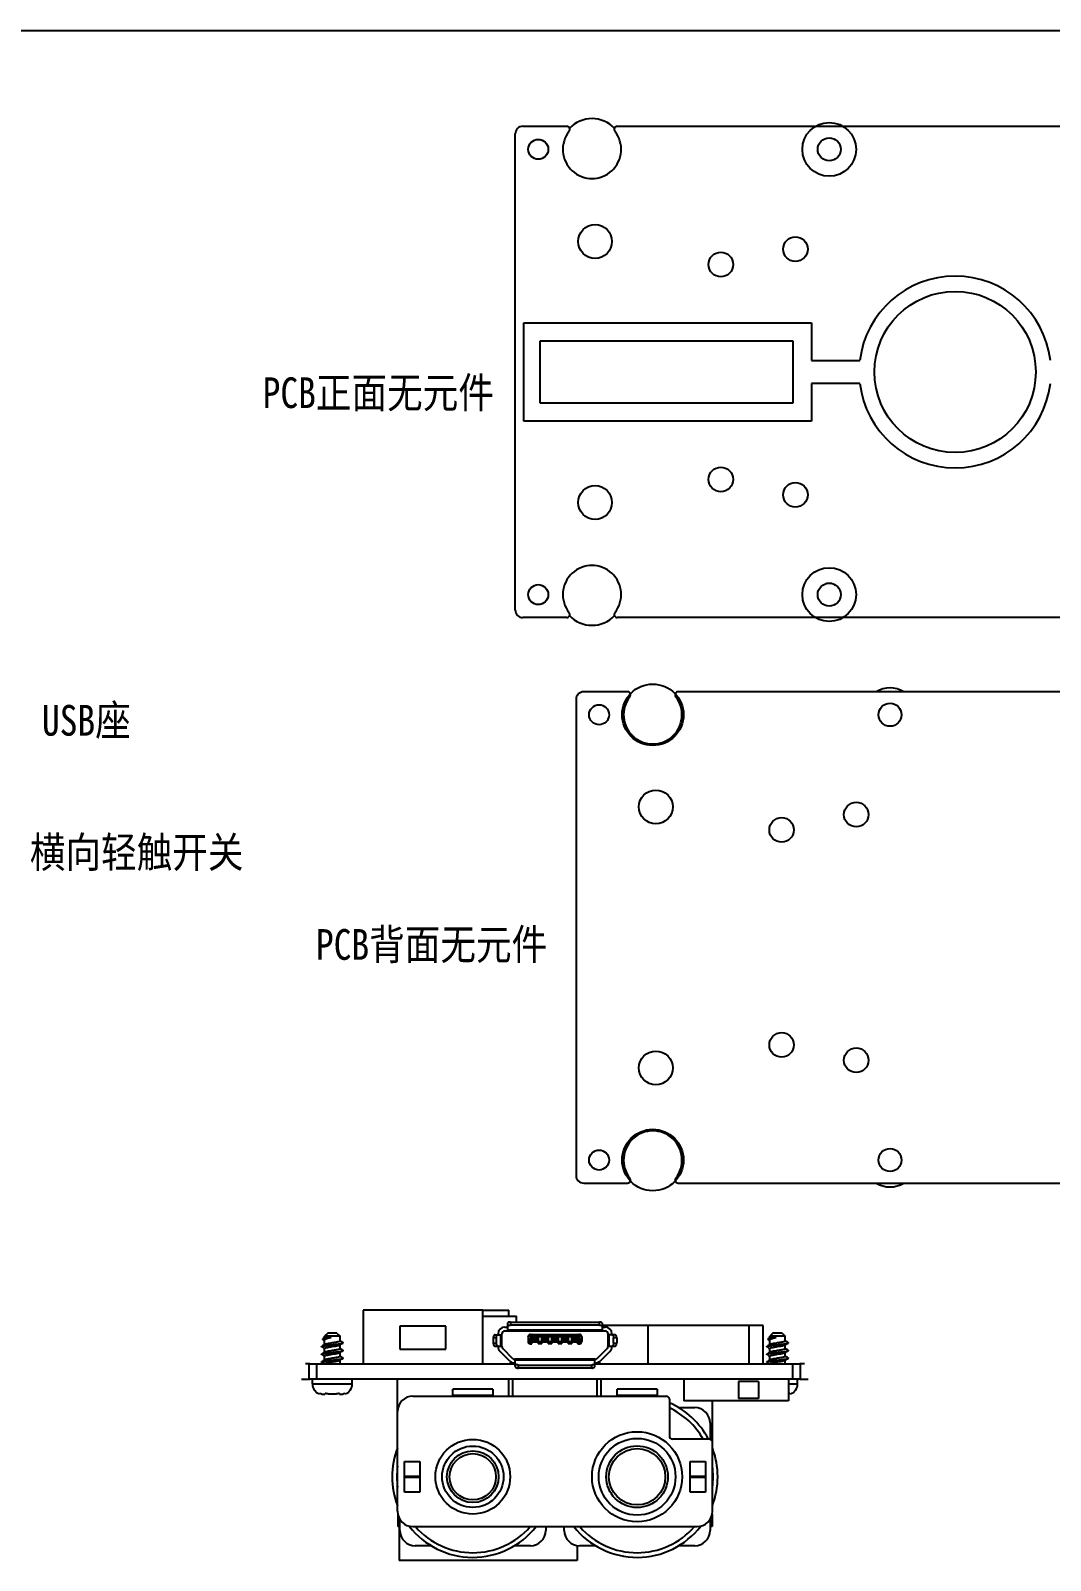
# Model space of a CAD drawing. Extents: x 0 to 297, y 0 to 210.
# Drawn here: x 167.5 to 233.9, y 110.4 to 210 of the extents above; entities that cross this region are included whole.
import ezdxf

# ---------------------------------------------------------------- set-up
doc = ezdxf.new("R2010")
doc.units = 0
doc.header["$LTSCALE"] = 16.335
doc.linetypes.add('HIDDEN', pattern=[0.2, 0.1, -0.1])
doc.layers.get('0').update_dxf_attribs({"linetype": 'CONTINUOUS'})
for name, color, linetype in [('02___PRT_ALL_AXES', 7, 'CONTINUOUS'), ('06___PRT_ALL_SURFS', 7, 'CONTINUOUS'), ('COOL', 153, 'HIDDEN')]:
    doc.layers.add(name, color=color, linetype=linetype)
doc.styles.get("Standard").update_dxf_attribs({"font": 'txt', "width": 0.85})

msp = doc.modelspace()

# ---------------------------------------------------------------- linework, layer by layer
at = {"color": 7, "linetype": 'CONTINUOUS'}
for p, q in [((0, 210), (297, 210)), ((199.05, 172.266), (199.05, 203.266)), ((199.55, 203.766), (202.401, 203.766)), ((205.699, 203.766), (275.901, 203.766)), ((202.401, 171.766), (199.55, 171.766)), ((275.901, 171.766), (205.699, 171.766)), ((203.01, 166.44), (203.01, 135.44)), ((206.361, 166.94), (203.51, 166.94)), ((279.861, 166.94), (209.659, 166.94)), ((203.51, 134.94), (206.361, 134.94)), ((209.659, 134.94), (279.861, 134.94)), ((189.138, 126.664), (189.138, 123.164)), ((196.938, 126.664), (189.138, 126.664)), ((196.938, 123.164), (196.938, 126.664)), ((191.538, 125.614), (191.538, 124.114)), ((194.538, 125.614), (191.538, 125.614)), ((194.538, 124.114), (194.538, 125.614)), ((198.378, 125.564), (198.538, 125.564)), ((198.538, 125.769), (198.538, 125.314)), ((198.738, 125.889), (198.738, 125.689)), ((198.738, 125.889), (204.538, 125.889)), ((204.538, 125.689), (198.738, 125.689)), ((204.538, 125.689), (204.538, 125.889)), ((204.738, 125.314), (204.738, 125.769)), ((215.188, 125.664), (204.738, 125.664)), ((204.738, 125.564), (204.898, 125.564)), ((207.688, 125.664), (207.688, 123.164)), ((214.288, 123.164), (214.288, 125.664)), ((215.188, 123.164), (215.188, 125.664)), ((186.641, 124.858), (186.528, 124.793)), ((186.597, 124.716), (186.638, 124.69)), ((186.838, 125.164), (186.638, 124.964)), ((187.638, 124.964), (186.638, 124.964)), ((187.438, 125.164), (186.838, 125.164)), ((187.438, 125.164), (187.638, 124.964)), ((187.643, 124.659), (187.638, 124.662)), ((187.702, 124.624), (187.643, 124.659)), ((187.752, 124.594), (187.702, 124.624)), ((187.825, 124.552), (187.752, 124.594)), ((197.618, 124.864), (197.618, 124.514)), ((197.823, 124.864), (197.618, 124.864)), ((197.733, 125.064), (198.178, 125.064)), ((197.823, 124.514), (197.823, 124.864)), ((197.928, 125.064), (197.928, 125.114)), ((198.123, 124.314), (198.123, 125.064)), ((198.178, 124.298), (198.178, 125.114)), ((198.378, 125.314), (204.898, 125.314)), ((198.538, 125.374), (204.738, 125.374)), ((199.888, 124.929), (199.888, 124.629)), ((199.895, 124.929), (199.888, 124.929)), ((199.888, 124.629), (199.895, 124.629)), ((199.895, 124.929), (199.895, 124.629)), ((200.043, 124.979), (199.945, 124.979)), ((199.945, 124.579), (199.963, 124.579)), ((200.048, 124.824), (199.983, 124.716)), ((199.983, 124.629), (199.983, 124.716)), ((199.983, 124.629), (200.138, 124.629)), ((200.038, 125.079), (203.238, 125.079)), ((200.048, 124.824), (200.538, 124.824)), ((200.063, 124.824), (200.063, 124.929)), ((203.213, 124.929), (200.063, 124.929)), ((200.076, 124.758), (200.076, 124.629)), ((200.138, 124.758), (200.076, 124.758)), ((200.138, 124.479), (200.138, 124.758)), ((200.138, 124.724), (200.538, 124.724)), ((200.538, 124.574), (200.138, 124.574)), ((200.156, 124.929), (200.156, 124.854)), ((200.156, 124.854), (200.538, 124.854)), ((200.538, 124.854), (200.538, 124.479)), ((200.538, 124.629), (200.788, 124.629)), ((200.788, 124.479), (200.788, 124.854)), ((200.788, 124.854), (201.188, 124.854)), ((201.188, 124.824), (200.788, 124.824)), ((200.788, 124.724), (201.188, 124.724)), ((201.188, 124.574), (200.788, 124.574)), ((201.188, 124.854), (201.188, 124.479)), ((201.188, 124.629), (201.438, 124.629)), ((201.438, 124.479), (201.438, 124.854)), ((201.438, 124.854), (201.838, 124.854)), ((201.838, 124.824), (201.438, 124.824)), ((201.438, 124.724), (201.838, 124.724)), ((201.838, 124.574), (201.438, 124.574)), ((201.838, 124.854), (201.838, 124.479)), ((201.838, 124.629), (202.088, 124.629)), ((202.088, 124.479), (202.088, 124.854)), ((202.088, 124.854), (202.488, 124.854)), ((202.488, 124.824), (202.088, 124.824)), ((202.088, 124.724), (202.488, 124.724)), ((202.488, 124.574), (202.088, 124.574)), ((202.488, 124.854), (202.488, 124.479)), ((202.488, 124.629), (202.738, 124.629)), ((202.738, 124.479), (202.738, 124.854)), ((202.738, 124.854), (203.12, 124.854)), ((202.738, 124.824), (203.228, 124.824)), ((202.738, 124.724), (203.138, 124.724)), ((203.138, 124.574), (202.738, 124.574)), ((203.12, 124.854), (203.12, 124.929)), ((203.138, 124.479), (203.138, 124.758)), ((203.138, 124.758), (203.2, 124.758)), ((203.138, 124.629), (203.293, 124.629)), ((203.2, 124.629), (203.2, 124.758)), ((203.213, 124.929), (203.213, 124.824)), ((203.228, 124.824), (203.293, 124.716)), ((203.331, 124.979), (203.233, 124.979)), ((203.293, 124.716), (203.293, 124.629)), ((203.313, 124.579), (203.331, 124.579)), ((203.381, 124.629), (203.381, 124.929)), ((203.388, 124.929), (203.381, 124.929)), ((203.381, 124.629), (203.388, 124.629)), ((203.388, 124.929), (203.388, 124.629)), ((205.098, 124.298), (205.098, 125.114)), ((205.543, 125.064), (205.098, 125.064)), ((205.153, 125.064), (205.153, 124.314)), ((205.348, 125.064), (205.348, 125.114)), ((205.454, 124.514), (205.454, 124.864)), ((205.658, 124.864), (205.454, 124.864)), ((205.658, 124.864), (205.658, 124.514)), ((215.641, 124.858), (215.528, 124.793)), ((215.597, 124.716), (215.638, 124.69)), ((215.838, 125.164), (215.638, 124.964)), ((216.638, 124.964), (215.638, 124.964)), ((216.438, 125.164), (215.838, 125.164)), ((216.438, 125.164), (216.638, 124.964)), ((216.643, 124.659), (216.638, 124.662)), ((216.702, 124.624), (216.643, 124.659)), ((216.752, 124.594), (216.702, 124.624)), ((216.825, 124.552), (216.752, 124.594)), ((186.498, 124.329), (186.451, 124.302)), ((186.451, 124.271), (186.523, 124.228)), ((186.498, 123.829), (186.451, 123.802)), ((186.451, 123.771), (186.523, 123.728)), ((186.55, 124.36), (186.498, 124.329)), ((186.55, 123.86), (186.498, 123.829)), ((186.523, 124.228), (186.574, 124.198)), ((186.523, 123.728), (186.574, 123.698)), ((186.599, 124.389), (186.55, 124.36)), ((186.599, 123.889), (186.55, 123.86)), ((186.574, 124.198), (186.634, 124.163)), ((186.574, 123.698), (186.634, 123.663)), ((186.656, 124.423), (186.599, 124.389)), ((186.656, 123.923), (186.599, 123.889)), ((186.634, 124.163), (186.638, 124.16)), ((186.634, 123.663), (186.638, 123.66)), ((187.62, 124.399), (187.679, 124.434)), ((187.62, 123.899), (187.679, 123.934)), ((187.643, 124.159), (187.638, 124.162)), ((187.643, 123.659), (187.638, 123.662)), ((187.702, 124.124), (187.643, 124.159)), ((187.702, 123.624), (187.643, 123.659)), ((187.679, 124.434), (187.728, 124.463)), ((187.679, 123.934), (187.728, 123.963)), ((187.752, 124.094), (187.702, 124.124)), ((187.752, 123.594), (187.702, 123.624)), ((187.728, 124.463), (187.78, 124.494)), ((187.728, 123.963), (187.78, 123.994)), ((187.825, 124.052), (187.752, 124.094)), ((187.825, 123.552), (187.752, 123.594)), ((187.78, 124.494), (187.825, 124.521)), ((187.78, 123.994), (187.825, 124.021)), ((191.538, 124.114), (194.538, 124.114)), ((197.618, 124.514), (197.823, 124.514)), ((197.733, 124.314), (198.178, 124.314)), ((197.928, 124.298), (197.928, 124.314)), ((198.704, 123.344), (198.062, 123.978)), ((198.238, 124.156), (198.88, 123.522)), ((200.038, 124.479), (200.138, 124.479)), ((200.788, 124.479), (200.538, 124.479)), ((201.438, 124.479), (201.188, 124.479)), ((202.088, 124.479), (201.838, 124.479)), ((202.738, 124.479), (202.488, 124.479)), ((203.138, 124.479), (203.238, 124.479)), ((204.397, 123.522), (205.039, 124.156)), ((205.214, 123.978), (204.572, 123.344)), ((205.098, 124.314), (205.543, 124.314)), ((205.348, 124.314), (205.348, 124.298)), ((205.454, 124.514), (205.658, 124.514)), ((215.498, 124.329), (215.451, 124.302)), ((215.451, 124.271), (215.523, 124.228)), ((215.498, 123.829), (215.451, 123.802)), ((215.451, 123.771), (215.523, 123.728)), ((215.55, 124.36), (215.498, 124.329)), ((215.55, 123.86), (215.498, 123.829)), ((215.523, 124.228), (215.574, 124.198)), ((215.523, 123.728), (215.574, 123.698)), ((215.599, 124.389), (215.55, 124.36)), ((215.599, 123.889), (215.55, 123.86)), ((215.574, 124.198), (215.634, 124.163)), ((215.574, 123.698), (215.634, 123.663)), ((215.656, 124.423), (215.599, 124.389)), ((215.656, 123.923), (215.599, 123.889)), ((215.634, 124.163), (215.638, 124.16)), ((215.634, 123.663), (215.638, 123.66)), ((216.62, 124.399), (216.679, 124.434)), ((216.62, 123.899), (216.679, 123.934)), ((216.643, 124.159), (216.638, 124.162)), ((216.643, 123.659), (216.638, 123.662)), ((216.702, 124.124), (216.643, 124.159)), ((216.702, 123.624), (216.643, 123.659)), ((216.679, 124.434), (216.728, 124.463)), ((216.679, 123.934), (216.728, 123.963)), ((216.752, 124.094), (216.702, 124.124)), ((216.752, 123.594), (216.702, 123.624)), ((216.728, 124.463), (216.78, 124.494)), ((216.728, 123.963), (216.78, 123.994)), ((216.825, 124.052), (216.752, 124.094)), ((216.825, 123.552), (216.752, 123.594)), ((216.78, 124.494), (216.825, 124.521)), ((216.78, 123.994), (216.825, 124.021)), ((185.638, 122.164), (185.638, 123.164)), ((185.681, 123.164), (199.038, 123.164)), ((186.138, 122.164), (186.138, 123.164)), ((186.498, 123.329), (186.451, 123.302)), ((186.451, 123.271), (186.523, 123.228)), ((186.55, 123.36), (186.498, 123.329)), ((186.523, 123.228), (186.574, 123.198)), ((186.599, 123.389), (186.55, 123.36)), ((186.574, 123.198), (186.621, 123.17)), ((186.656, 123.423), (186.599, 123.389)), ((186.663, 123.427), (186.656, 123.423)), ((187.62, 123.399), (187.679, 123.434)), ((187.679, 123.434), (187.728, 123.463)), ((187.728, 123.463), (187.78, 123.494)), ((187.78, 123.494), (187.825, 123.521)), ((199.005, 123.196), (199.005, 123.214)), ((204.256, 123.464), (199.02, 123.464)), ((199.02, 123.214), (199.038, 123.214)), ((199.038, 123.009), (199.038, 123.464)), ((204.238, 123.404), (199.038, 123.404)), ((199.238, 123.089), (199.238, 122.889)), ((199.238, 123.089), (204.038, 123.089)), ((204.038, 122.889), (199.238, 122.889)), ((204.038, 122.889), (204.038, 123.089)), ((204.238, 123.009), (204.238, 123.464)), ((204.238, 123.214), (204.256, 123.214)), ((204.238, 123.164), (217.596, 123.164)), ((204.272, 123.214), (204.272, 123.196)), ((215.498, 123.329), (215.451, 123.302)), ((215.451, 123.271), (215.523, 123.228)), ((215.55, 123.36), (215.498, 123.329)), ((215.523, 123.228), (215.574, 123.198)), ((215.599, 123.389), (215.55, 123.36)), ((215.574, 123.198), (215.621, 123.17)), ((215.656, 123.423), (215.599, 123.389)), ((215.663, 123.427), (215.656, 123.423)), ((216.62, 123.399), (216.679, 123.434)), ((216.679, 123.434), (216.728, 123.463)), ((216.728, 123.463), (216.78, 123.494)), ((216.78, 123.494), (216.825, 123.521)), ((217.138, 122.164), (217.138, 123.164)), ((217.638, 122.164), (217.638, 123.164)), ((217.596, 122.164), (185.68, 122.164)), ((185.838, 121.864), (185.838, 122.164)), ((185.838, 121.864), (188.438, 121.864)), ((188.438, 121.864), (188.438, 122.164)), ((191.388, 113.564), (191.388, 122.164)), ((198.638, 121.064), (198.638, 122.164)), ((198.888, 121.064), (198.888, 122.164)), ((204.388, 121.064), (204.388, 122.164)), ((204.638, 121.064), (204.638, 122.164)), ((210.038, 122.164), (210.038, 120.764)), ((214.888, 122.014), (213.588, 122.014)), ((213.588, 122.014), (213.588, 120.914)), ((214.888, 122.014), (214.888, 120.914)), ((216.838, 122.164), (216.838, 120.764)), ((216.838, 121.864), (217.438, 121.864)), ((217.438, 121.864), (217.438, 122.164)), ((186.303, 121.205), (186.311, 121.261)), ((186.648, 121.171), (186.661, 121.261)), ((187.615, 121.261), (187.628, 121.171)), ((187.965, 121.261), (187.973, 121.205)), ((192.388, 121.064), (208.888, 121.064)), ((194.988, 121.064), (194.988, 121.514)), ((197.588, 121.514), (194.988, 121.514)), ((197.588, 121.114), (194.988, 121.114)), ((197.588, 121.514), (197.588, 121.064)), ((205.688, 121.064), (205.688, 121.514)), ((208.288, 121.514), (205.688, 121.514)), ((208.288, 121.114), (205.688, 121.114)), ((208.288, 121.514), (208.288, 121.064)), ((209.088, 120.864), (209.088, 118.464)), ((216.838, 120.764), (210.038, 120.764)), ((211.888, 113.564), (211.888, 120.764)), ((214.888, 120.914), (213.588, 120.914)), ((216.965, 121.261), (216.973, 121.205)), ((209.689, 120.314), (210.738, 120.314)), ((211.738, 119.314), (211.738, 118.258)), ((211.688, 118.264), (209.288, 118.264)), ((191.838, 114.814), (191.838, 116.814)), ((191.838, 116.814), (192.838, 116.814)), ((192.838, 116.814), (192.838, 114.814)), ((210.438, 116.814), (211.438, 116.814)), ((210.438, 114.814), (210.438, 116.814)), ((211.438, 116.814), (211.438, 114.814)), ((191.838, 115.861), (192.838, 115.861)), ((192.838, 115.768), (191.838, 115.768)), ((210.438, 115.861), (211.438, 115.861)), ((211.438, 115.768), (210.438, 115.768)), ((192.838, 114.814), (191.838, 114.814)), ((211.438, 114.814), (210.438, 114.814)), ((191.408, 113.369), (191.408, 112.564)), ((191.538, 112.314), (191.538, 113.039)), ((211.738, 113.039), (211.738, 112.314)), ((211.868, 113.369), (211.868, 112.564)), ((191.538, 112.564), (191.408, 112.564)), ((191.488, 112.564), (191.488, 110.364)), ((192.388, 112.564), (210.888, 112.564)), ((201.038, 112.564), (201.038, 112.314)), ((202.238, 112.314), (202.238, 112.564)), ((211.868, 112.564), (211.738, 112.564)), ((193.588, 111.314), (192.538, 111.314)), ((200.038, 111.314), (198.989, 111.314)), ((203.088, 111.326), (203.088, 110.364)), ((204.288, 111.314), (203.238, 111.314)), ((210.738, 111.314), (209.689, 111.314))]:
    msp.add_line(p, q, dxfattribs=at)
at = {"color": 5, "linetype": 'CONTINUOUS'}
for p, q in [((199.6, 184.566), (199.6, 190.966)), ((199.6, 190.966), (218.35, 190.966)), ((218.35, 190.966), (218.35, 188.516)), ((200.65, 189.766), (200.65, 185.766)), ((217.15, 189.766), (200.65, 189.766)), ((217.15, 185.766), (217.15, 189.766)), ((218.35, 188.516), (221.495, 188.516)), ((218.35, 187.016), (218.35, 184.566)), ((221.495, 187.016), (218.35, 187.016)), ((200.65, 185.766), (217.15, 185.766)), ((218.35, 184.566), (199.6, 184.566)), ((185.681, 123.164), (185.388, 123.164)), ((217.888, 123.164), (217.596, 123.164)), ((185.138, 122.164), (185.68, 122.164)), ((217.596, 122.164), (218.138, 122.164))]:
    msp.add_line(p, q, dxfattribs=at)
at = {"color": 7, "linetype": 'CONTINUOUS'}
for points in [[(186.526, 124.76), (186.571, 124.732), (186.597, 124.716)], [(215.526, 124.76), (215.571, 124.732), (215.597, 124.716)]]:
    msp.add_lwpolyline(points, dxfattribs=at)
at = {"color": 5, "linetype": 'CONTINUOUS'}
for centre, radius in [((219.5, 202.266), 1.75), ((227.7, 187.766), 5.25), ((219.5, 173.266), 1.75), ((208.01, 165.44), 2), ((208.01, 136.44), 2)]:
    msp.add_circle(centre, radius, dxfattribs=at)
at = {"color": 7, "linetype": 'CONTINUOUS'}
for centre, radius in [((200.55, 202.266), 0.65), ((219.5, 202.266), 0.75), ((204.25, 196.266), 1.1), ((217.3, 195.766), 0.8), ((212.44, 194.766), 0.8), ((212.44, 180.766), 0.8), ((204.25, 179.266), 1.1), ((217.3, 179.766), 0.8), ((200.55, 173.266), 0.65), ((219.5, 173.266), 0.75), ((204.51, 165.44), 0.65), ((223.46, 165.44), 0.75), ((208.21, 159.44), 1.1), ((221.26, 158.94), 0.8), ((216.4, 157.94), 0.8), ((216.4, 143.94), 0.8), ((208.21, 142.44), 1.1), ((221.26, 142.94), 0.8), ((204.51, 136.44), 0.65), ((223.46, 136.44), 0.75), ((206.988, 115.814), 2.933), ((196.288, 115.814), 2.433), ((196.288, 115.814), 2), ((206.988, 115.814), 2.5), ((206.988, 115.814), 2.009), ((206.988, 115.814), 1.836), ((196.288, 115.814), 1.682), ((196.288, 115.814), 1.509)]:
    msp.add_circle(centre, radius, dxfattribs=at)
at = {"color": 5, "linetype": 'CONTINUOUS'}
for centre, radius, start, end in [((204.05, 202.266), 2, 43.06618, 136.93382), ((227.7, 187.766), 6.25, 6.8921, 173.1079), ((227.7, 187.766), 6.25, 186.8921, 353.1079), ((204.05, 173.266), 2, 223.06618, 316.93382), ((223.46, 165.44), 1.75, 59.00383, 120.99617), ((223.46, 136.44), 1.75, 239.00383, 300.99617)]:
    msp.add_arc(centre, radius, start, end, dxfattribs=at)
at = {"color": 7, "linetype": 'CONTINUOUS'}
for centre, radius, start, end in [((199.55, 203.266), 0.5, 90, 180), ((204.05, 202.266), 1.9, 141.75338, 38.24662), ((202.401, 203.566), 0.2, 321.75338, 90), ((205.699, 203.566), 0.2, 90, 218.24662), ((204.05, 173.266), 1.9, 321.75338, 218.24662), ((199.55, 172.266), 0.5, 180, 270), ((202.401, 171.966), 0.2, 270, 38.24662), ((205.699, 171.966), 0.2, 141.75338, 270), ((203.51, 166.44), 0.5, 90, 180), ((208.01, 165.44), 1.9, 141.75338, 38.24662), ((206.361, 166.74), 0.2, 321.75338, 90), ((209.659, 166.74), 0.2, 90, 218.24662), ((208.01, 136.44), 1.9, 321.75338, 218.24662), ((203.51, 135.44), 0.5, 180, 270), ((206.361, 135.14), 0.2, 270, 38.24662), ((209.659, 135.14), 0.2, 141.75338, 270), ((198.378, 125.114), 0.45, 90, 180), ((204.898, 125.114), 0.45, 0, 90), ((198.378, 125.114), 0.2, 90, 180), ((200.038, 124.929), 0.15, 90, 180), ((200.038, 124.629), 0.15, 180, 270), ((199.945, 124.629), 0.05, 180, 270), ((199.945, 124.929), 0.05, 93.41561, 152.10087), ((199.945, 124.93), 0.0496, 90.00303, 93.4339), ((203.238, 124.929), 0.15, 0, 90), ((203.238, 124.629), 0.15, 270, 360), ((203.331, 124.929), 0.05, 0, 90), ((203.331, 124.629), 0.0496, 270.00303, 273.4339), ((203.331, 124.629), 0.05, 273.41561, 332.10087), ((204.898, 125.114), 0.2, 0, 90), ((198.378, 124.298), 0.45, 180, 225.37944), ((198.378, 124.298), 0.2, 180, 225.37944), ((204.898, 124.298), 0.2, 314.62056, 360), ((204.898, 124.298), 0.45, 314.62056, 360), ((199.188, 122.914), 0.55, 137.80893, 152.95896), ((199.02, 123.664), 0.45, 225.37944, 270), ((199.02, 123.664), 0.2, 225.37943, 270), ((199.088, 123.014), 0.2, 104.47545, 131.384), ((204.188, 123.014), 0.2, 48.616, 75.52454), ((204.256, 123.664), 0.2, 270, 314.62057), ((204.256, 123.664), 0.45, 270, 314.62056), ((204.088, 122.914), 0.55, 27.04104, 42.19107), ((186.538, 121.864), 0.7, 180, 250.37047), ((187.738, 121.864), 0.7, 289.62953, 360), ((216.738, 121.864), 0.7, 289.62953, 360), ((192.388, 120.064), 1, 90, 180), ((208.888, 120.864), 0.2, 0, 90), ((206.988, 115.814), 5.25, 27.8299, 66.4188), ((206.988, 115.814), 4.95, 29.68498, 64.88188), ((210.738, 119.314), 1, 0, 90), ((196.288, 115.814), 5.25, 159.01299, 200.98701), ((209.288, 118.464), 0.2, 180, 270), ((211.688, 118.064), 0.2, 0, 90), ((206.988, 115.814), 5.25, 339.01299, 20.98701), ((196.288, 115.814), 4.95, 171.99957, 188.00043), ((206.988, 115.814), 4.95, 351.99957, 8.00043), ((192.388, 113.564), 1, 180, 270), ((196.288, 115.814), 5.25, 217.8349, 321.73428), ((206.988, 115.814), 5.25, 218.26572, 322.1651), ((210.888, 113.564), 1, 270, 360), ((192.538, 112.314), 1, 180, 270), ((196.288, 115.814), 4.95, 221.06389, 318.93612), ((200.038, 112.314), 1, 270, 360), ((203.238, 112.314), 1, 180, 270), ((206.988, 115.814), 4.95, 221.06389, 318.93612), ((210.738, 112.314), 1, 270, 360)]:
    msp.add_arc(centre, radius, start, end, dxfattribs=at)
for centre, major_axis, ratio, start_param, end_param in [((200.076, 124.691), (0.1, 0), 0.666667, 1.570796, 2.761086), ((200.156, 124.754), (0, 0.1), 1, 0.744609, 0.795399), ((200.156, 124.754), (0.1, 0), 1, 1.570796, 2.315406), ((203.12, 124.754), (0, 0.1), 1, -0.795399, 0), ((203.2, 124.691), (0.1, 0), 0.666667, 0.380506, 1.570796)]:
    msp.add_ellipse(centre, major_axis=major_axis, ratio=ratio, start_param=start_param, end_param=end_param, dxfattribs=at)
for points, knots in [([(198.738, 125.889), (198.713, 125.889), (198.663, 125.884), (198.607, 125.863), (198.572, 125.838), (198.553, 125.817), (198.541, 125.794), (198.538, 125.777), (198.538, 125.769)], [0, 0, 0, 0, 0.302859, 0.577479, 0.69853, 0.807674, 0.906819, 1, 1, 1, 1]), ([(198.538, 125.569), (198.538, 125.577), (198.541, 125.594), (198.553, 125.617), (198.572, 125.638), (198.607, 125.663), (198.663, 125.684), (198.713, 125.689), (198.738, 125.689)], [0, 0, 0, 0, 0.093181, 0.192326, 0.30147, 0.422521, 0.697141, 1, 1, 1, 1]), ([(204.738, 125.769), (204.738, 125.777), (204.735, 125.794), (204.723, 125.817), (204.704, 125.838), (204.669, 125.863), (204.613, 125.884), (204.564, 125.889), (204.538, 125.889)], [0, 0, 0, 0, 0.093181, 0.192326, 0.30147, 0.422521, 0.697141, 1, 1, 1, 1]), ([(204.538, 125.689), (204.564, 125.689), (204.613, 125.684), (204.669, 125.663), (204.704, 125.638), (204.723, 125.617), (204.735, 125.594), (204.738, 125.577), (204.738, 125.569)], [0, 0, 0, 0, 0.302859, 0.577479, 0.69853, 0.807674, 0.906819, 1, 1, 1, 1]), ([(186.526, 124.76), (186.524, 124.761), (186.52, 124.763), (186.516, 124.767), (186.513, 124.772), (186.513, 124.776), (186.514, 124.781), (186.517, 124.785), (186.522, 124.789), (186.526, 124.792), (186.528, 124.793)], [0, 0, 0, 0, 0.155951, 0.283295, 0.387783, 0.480137, 0.575727, 0.688882, 0.828669, 1, 1, 1, 1]), ([(186.528, 124.793), (186.532, 124.795), (186.541, 124.799), (186.557, 124.805), (186.575, 124.811), (186.607, 124.82), (186.654, 124.831), (186.718, 124.844), (186.793, 124.856), (186.875, 124.87), (186.963, 124.883), (187.023, 124.893), (187.054, 124.898)], [0, 0, 0, 0, 0.025, 0.055855, 0.092636, 0.135284, 0.2376, 0.36102, 0.502856, 0.659609, 0.826987, 1, 1, 1, 1]), ([(186.638, 124.717), (186.638, 124.721), (186.64, 124.729), (186.646, 124.74), (186.656, 124.752), (186.669, 124.763), (186.686, 124.774), (186.706, 124.785), (186.73, 124.797), (186.767, 124.812), (186.821, 124.831), (186.892, 124.853), (186.971, 124.876), (187.026, 124.89), (187.054, 124.898)], [0, 0, 0, 0, 0.024548, 0.051693, 0.083339, 0.120596, 0.164015, 0.213786, 0.269881, 0.332105, 0.473658, 0.635124, 0.812219, 1, 1, 1, 1]), ([(187.054, 124.898), (187.028, 124.896), (186.977, 124.893), (186.903, 124.888), (186.836, 124.883), (186.776, 124.878), (186.733, 124.874), (186.703, 124.871), (186.684, 124.868), (186.669, 124.866), (186.657, 124.864), (186.648, 124.861), (186.643, 124.859), (186.641, 124.858)], [0, 0, 0, 0, 0.189152, 0.368078, 0.532064, 0.676875, 0.798749, 0.850092, 0.894587, 0.931977, 0.962053, 0.984707, 1, 1, 1, 1]), ([(187.638, 124.652), (187.638, 124.65), (187.638, 124.647), (187.636, 124.643), (187.633, 124.64), (187.627, 124.634), (187.616, 124.627), (187.599, 124.62), (187.578, 124.612), (187.553, 124.604), (187.524, 124.596), (187.478, 124.586), (187.413, 124.572), (187.327, 124.557), (187.235, 124.542), (187.171, 124.532), (187.138, 124.527)], [0, 0, 0, 0, 0.007551, 0.015772, 0.025185, 0.036134, 0.063369, 0.098294, 0.141063, 0.191508, 0.249308, 0.313999, 0.46179, 0.629614, 0.811278, 1, 1, 1, 1]), ([(187.825, 124.521), (187.827, 124.522), (187.831, 124.524), (187.835, 124.528), (187.838, 124.532), (187.839, 124.536), (187.838, 124.54), (187.835, 124.544), (187.831, 124.548), (187.827, 124.55), (187.825, 124.552)], [0, 0, 0, 0, 0.164076, 0.297779, 0.40644, 0.499999, 0.593558, 0.70222, 0.835924, 1, 1, 1, 1]), ([(197.733, 125.064), (197.726, 125.064), (197.71, 125.062), (197.688, 125.05), (197.668, 125.031), (197.644, 124.995), (197.624, 124.939), (197.618, 124.89), (197.618, 124.864)], [0, 0, 0, 0, 0.090663, 0.187859, 0.295933, 0.416831, 0.693436, 1, 1, 1, 1]), ([(197.823, 124.864), (197.823, 124.89), (197.828, 124.939), (197.848, 124.995), (197.872, 125.031), (197.892, 125.05), (197.914, 125.062), (197.93, 125.064), (197.938, 125.064)], [0, 0, 0, 0, 0.306564, 0.583169, 0.704067, 0.812141, 0.909337, 1, 1, 1, 1]), ([(200.038, 125.079), (200.027, 125.079), (200.002, 125.074), (199.97, 125.052), (199.95, 125.018), (199.945, 124.992), (199.945, 124.979)], [0, 0, 0, 0, 0.231772, 0.487899, 0.751676, 1, 1, 1, 1]), ([(199.945, 124.579), (199.945, 124.567), (199.95, 124.541), (199.97, 124.507), (200.002, 124.485), (200.027, 124.479), (200.038, 124.479)], [0, 0, 0, 0, 0.248324, 0.512101, 0.768228, 1, 1, 1, 1]), ([(199.983, 124.629), (199.983, 124.623), (199.982, 124.611), (199.978, 124.594), (199.97, 124.579), (199.963, 124.579)], [0, 0, 0, 0, 0.340671, 0.638674, 1, 1, 1, 1]), ([(199.982, 124.519), (199.975, 124.528), (199.966, 124.548), (199.963, 124.569), (199.963, 124.579)], [0, 0, 0, 0, 0.515874, 1, 1, 1, 1]), ([(200.043, 124.979), (200.043, 124.998), (200.052, 125.035), (200.08, 125.062), (200.097, 125.07)], [0, 0, 0, 0, 0.492878, 1, 1, 1, 1]), ([(200.043, 124.979), (200.05, 124.979), (200.058, 124.965), (200.062, 124.948), (200.063, 124.936), (200.063, 124.929)], [0, 0, 0, 0, 0.361326, 0.659329, 1, 1, 1, 1]), ([(200.066, 124.5), (200.068, 124.508), (200.071, 124.526), (200.075, 124.569), (200.076, 124.604), (200.076, 124.629)], [0, 0, 0, 0, 0.185614, 0.425053, 1, 1, 1, 1]), ([(200.097, 125.07), (200.1, 125.072), (200.112, 125.077), (200.126, 125.079), (200.136, 125.079)], [0, 0, 0, 0, 0.263759, 1, 1, 1, 1]), ([(200.156, 124.929), (200.156, 124.949), (200.155, 124.984), (200.152, 125.026), (200.147, 125.053), (200.145, 125.065), (200.142, 125.073), (200.14, 125.077), (200.138, 125.079), (200.136, 125.079)], [0, 0, 0, 0, 0.373709, 0.691668, 0.814614, 0.907638, 0.942046, 0.968393, 1, 1, 1, 1]), ([(203.14, 125.079), (203.139, 125.079), (203.136, 125.077), (203.134, 125.073), (203.132, 125.065), (203.129, 125.053), (203.125, 125.026), (203.121, 124.984), (203.12, 124.949), (203.12, 124.929)], [0, 0, 0, 0, 0.031607, 0.057954, 0.092362, 0.185386, 0.308332, 0.626291, 1, 1, 1, 1]), ([(203.14, 125.079), (203.152, 125.079), (203.177, 125.074), (203.208, 125.052), (203.229, 125.018), (203.233, 124.992), (203.233, 124.979)], [0, 0, 0, 0, 0.231772, 0.487899, 0.751676, 1, 1, 1, 1]), ([(203.2, 124.629), (203.2, 124.61), (203.201, 124.575), (203.205, 124.533), (203.209, 124.506), (203.212, 124.494), (203.214, 124.486), (203.216, 124.482), (203.219, 124.479), (203.22, 124.479)], [0, 0, 0, 0, 0.373709, 0.691668, 0.814614, 0.907638, 0.942046, 0.968393, 1, 1, 1, 1]), ([(203.213, 124.929), (203.213, 124.936), (203.214, 124.948), (203.218, 124.965), (203.227, 124.979), (203.233, 124.979)], [0, 0, 0, 0, 0.340671, 0.638674, 1, 1, 1, 1]), ([(203.331, 124.979), (203.331, 124.992), (203.327, 125.018), (203.306, 125.052), (203.275, 125.074), (203.25, 125.079), (203.238, 125.079)], [0, 0, 0, 0, 0.248324, 0.512101, 0.768228, 1, 1, 1, 1]), ([(203.238, 124.479), (203.25, 124.479), (203.275, 124.485), (203.306, 124.507), (203.327, 124.541), (203.331, 124.567), (203.331, 124.579)], [0, 0, 0, 0, 0.231772, 0.487899, 0.751676, 1, 1, 1, 1]), ([(203.313, 124.579), (203.307, 124.579), (203.298, 124.594), (203.294, 124.611), (203.293, 124.623), (203.293, 124.629)], [0, 0, 0, 0, 0.361326, 0.659329, 1, 1, 1, 1]), ([(203.313, 124.579), (203.313, 124.57), (203.311, 124.549), (203.302, 124.53), (203.296, 124.522)], [0, 0, 0, 0, 0.48414, 1, 1, 1, 1]), ([(205.339, 125.064), (205.346, 125.064), (205.362, 125.062), (205.384, 125.05), (205.404, 125.031), (205.428, 124.995), (205.448, 124.939), (205.454, 124.89), (205.454, 124.864)], [0, 0, 0, 0, 0.090663, 0.187859, 0.295933, 0.416831, 0.693436, 1, 1, 1, 1]), ([(205.658, 124.864), (205.658, 124.89), (205.653, 124.939), (205.633, 124.995), (205.608, 125.031), (205.589, 125.05), (205.566, 125.062), (205.551, 125.064), (205.543, 125.064)], [0, 0, 0, 0, 0.306564, 0.583169, 0.704067, 0.812141, 0.909337, 1, 1, 1, 1]), ([(215.526, 124.76), (215.524, 124.761), (215.52, 124.763), (215.516, 124.767), (215.513, 124.772), (215.513, 124.776), (215.514, 124.781), (215.517, 124.785), (215.522, 124.789), (215.526, 124.792), (215.528, 124.793)], [0, 0, 0, 0, 0.155951, 0.283295, 0.387783, 0.480137, 0.575727, 0.688882, 0.828669, 1, 1, 1, 1]), ([(215.528, 124.793), (215.532, 124.795), (215.541, 124.799), (215.557, 124.805), (215.575, 124.811), (215.607, 124.82), (215.654, 124.831), (215.718, 124.844), (215.793, 124.856), (215.875, 124.87), (215.963, 124.883), (216.023, 124.893), (216.054, 124.898)], [0, 0, 0, 0, 0.025, 0.055855, 0.092636, 0.135284, 0.2376, 0.36102, 0.502856, 0.659609, 0.826987, 1, 1, 1, 1]), ([(215.638, 124.717), (215.638, 124.721), (215.64, 124.729), (215.646, 124.74), (215.656, 124.752), (215.669, 124.763), (215.686, 124.774), (215.706, 124.785), (215.73, 124.797), (215.767, 124.812), (215.821, 124.831), (215.892, 124.853), (215.971, 124.876), (216.026, 124.89), (216.054, 124.898)], [0, 0, 0, 0, 0.024548, 0.051693, 0.083339, 0.120596, 0.164015, 0.213786, 0.269881, 0.332105, 0.473658, 0.635124, 0.812219, 1, 1, 1, 1]), ([(216.054, 124.898), (216.028, 124.896), (215.977, 124.893), (215.903, 124.888), (215.836, 124.883), (215.776, 124.878), (215.733, 124.874), (215.703, 124.871), (215.684, 124.868), (215.669, 124.866), (215.657, 124.864), (215.648, 124.861), (215.643, 124.859), (215.641, 124.858)], [0, 0, 0, 0, 0.189152, 0.368078, 0.532064, 0.676875, 0.798749, 0.850092, 0.894587, 0.931977, 0.962053, 0.984707, 1, 1, 1, 1]), ([(216.638, 124.652), (216.638, 124.65), (216.638, 124.647), (216.636, 124.643), (216.633, 124.64), (216.627, 124.634), (216.616, 124.627), (216.599, 124.62), (216.578, 124.612), (216.553, 124.604), (216.524, 124.596), (216.478, 124.586), (216.413, 124.572), (216.327, 124.557), (216.235, 124.542), (216.171, 124.532), (216.138, 124.527)], [0, 0, 0, 0, 0.007551, 0.015772, 0.025185, 0.036134, 0.063369, 0.098294, 0.141063, 0.191508, 0.249308, 0.313999, 0.46179, 0.629614, 0.811278, 1, 1, 1, 1]), ([(216.825, 124.521), (216.827, 124.522), (216.831, 124.524), (216.835, 124.528), (216.838, 124.532), (216.839, 124.536), (216.838, 124.54), (216.835, 124.544), (216.831, 124.548), (216.827, 124.55), (216.825, 124.552)], [0, 0, 0, 0, 0.164076, 0.297779, 0.40644, 0.499999, 0.593558, 0.70222, 0.835924, 1, 1, 1, 1]), ([(186.451, 124.271), (186.449, 124.272), (186.446, 124.274), (186.442, 124.278), (186.439, 124.282), (186.438, 124.286), (186.439, 124.29), (186.442, 124.294), (186.446, 124.298), (186.449, 124.3), (186.451, 124.302)], [0, 0, 0, 0, 0.164103, 0.297799, 0.406444, 0.500002, 0.593553, 0.702221, 0.835941, 1, 1, 1, 1]), ([(186.451, 123.771), (186.449, 123.772), (186.446, 123.774), (186.442, 123.778), (186.439, 123.782), (186.438, 123.786), (186.439, 123.79), (186.442, 123.794), (186.446, 123.798), (186.449, 123.8), (186.451, 123.802)], [0, 0, 0, 0, 0.1641, 0.297831, 0.406456, 0.5, 0.59354, 0.702179, 0.83592, 1, 1, 1, 1]), ([(186.451, 124.302), (186.456, 124.304), (186.467, 124.309), (186.486, 124.316), (186.51, 124.323), (186.539, 124.329), (186.572, 124.336), (186.624, 124.346), (186.716, 124.36), (186.853, 124.378), (187.021, 124.398), (187.197, 124.418), (187.369, 124.438), (187.505, 124.455), (187.603, 124.469), (187.666, 124.479), (187.72, 124.489), (187.765, 124.499), (187.795, 124.508), (187.814, 124.515), (187.822, 124.519), (187.825, 124.521)], [0, 0, 0, 0, 0.011281, 0.025855, 0.043732, 0.06484, 0.089059, 0.116235, 0.178695, 0.289212, 0.413487, 0.543416, 0.670506, 0.786462, 0.837869, 0.883767, 0.923432, 0.956267, 0.981842, 0.991842, 1, 1, 1, 1]), ([(186.451, 123.802), (186.456, 123.804), (186.467, 123.809), (186.486, 123.816), (186.51, 123.823), (186.551, 123.832), (186.613, 123.844), (186.698, 123.857), (186.796, 123.871), (186.904, 123.884), (187.02, 123.898), (187.138, 123.911), (187.257, 123.925), (187.372, 123.938), (187.48, 123.951), (187.579, 123.965), (187.664, 123.978), (187.725, 123.99), (187.766, 124), (187.79, 124.006), (187.81, 124.013), (187.82, 124.018), (187.825, 124.021)], [0, 0, 0, 0, 0.011279, 0.025855, 0.043731, 0.06484, 0.116232, 0.178692, 0.250465, 0.329493, 0.413486, 0.5, 0.586514, 0.670507, 0.749535, 0.821309, 0.883769, 0.935161, 0.956269, 0.974146, 0.988721, 1, 1, 1, 1]), ([(186.638, 124.171), (186.638, 124.172), (186.639, 124.175), (186.641, 124.179), (186.644, 124.183), (186.65, 124.188), (186.661, 124.195), (186.677, 124.203), (186.698, 124.21), (186.724, 124.218), (186.753, 124.226), (186.799, 124.237), (186.864, 124.25), (186.949, 124.265), (187.042, 124.28), (187.106, 124.29), (187.138, 124.296)], [0, 0, 0, 0, 0.00755, 0.015771, 0.025182, 0.03613, 0.063362, 0.098285, 0.141055, 0.191499, 0.249299, 0.313988, 0.461777, 0.629602, 0.811273, 1, 1, 1, 1]), ([(186.638, 123.671), (186.638, 123.672), (186.639, 123.675), (186.641, 123.679), (186.644, 123.683), (186.65, 123.688), (186.661, 123.695), (186.677, 123.703), (186.698, 123.71), (186.724, 123.718), (186.753, 123.726), (186.799, 123.737), (186.864, 123.75), (186.949, 123.765), (187.042, 123.78), (187.106, 123.79), (187.138, 123.796)], [0, 0, 0, 0, 0.007551, 0.015772, 0.025185, 0.036135, 0.063369, 0.098295, 0.141064, 0.191509, 0.249311, 0.314002, 0.461794, 0.629618, 0.811279, 1, 1, 1, 1]), ([(187.138, 124.527), (187.085, 124.518), (187.007, 124.506), (186.906, 124.488), (186.838, 124.476), (186.778, 124.463), (186.727, 124.45), (186.692, 124.439), (186.669, 124.43), (186.66, 124.425), (186.656, 124.423)], [0, 0, 0, 0, 0.327609, 0.480838, 0.62175, 0.746776, 0.852891, 0.937733, 0.971716, 1, 1, 1, 1]), ([(187.138, 124.027), (187.085, 124.018), (187.007, 124.006), (186.906, 123.988), (186.838, 123.976), (186.778, 123.963), (186.727, 123.95), (186.692, 123.939), (186.669, 123.93), (186.66, 123.925), (186.656, 123.923)], [0, 0, 0, 0, 0.327605, 0.480834, 0.621748, 0.746779, 0.852896, 0.937735, 0.971716, 1, 1, 1, 1]), ([(187.138, 124.296), (187.192, 124.304), (187.27, 124.317), (187.371, 124.334), (187.439, 124.347), (187.499, 124.359), (187.549, 124.372), (187.585, 124.383), (187.607, 124.392), (187.616, 124.397), (187.62, 124.399)], [0, 0, 0, 0, 0.327606, 0.480836, 0.62175, 0.74678, 0.852896, 0.937735, 0.971716, 1, 1, 1, 1]), ([(187.638, 124.152), (187.638, 124.15), (187.638, 124.147), (187.636, 124.143), (187.633, 124.14), (187.627, 124.134), (187.616, 124.127), (187.599, 124.12), (187.578, 124.112), (187.553, 124.104), (187.524, 124.096), (187.478, 124.086), (187.413, 124.072), (187.327, 124.057), (187.235, 124.042), (187.171, 124.032), (187.138, 124.027)], [0, 0, 0, 0, 0.00755, 0.01577, 0.025181, 0.03613, 0.063361, 0.098284, 0.141054, 0.191499, 0.2493, 0.31399, 0.461779, 0.629603, 0.811273, 1, 1, 1, 1]), ([(187.138, 123.796), (187.192, 123.804), (187.27, 123.817), (187.371, 123.834), (187.439, 123.847), (187.499, 123.859), (187.549, 123.872), (187.585, 123.883), (187.607, 123.892), (187.616, 123.897), (187.62, 123.899)], [0, 0, 0, 0, 0.327607, 0.480836, 0.621746, 0.746773, 0.85289, 0.937732, 0.971716, 1, 1, 1, 1]), ([(187.638, 123.652), (187.638, 123.65), (187.638, 123.647), (187.636, 123.643), (187.633, 123.64), (187.627, 123.634), (187.616, 123.627), (187.599, 123.62), (187.578, 123.612), (187.553, 123.604), (187.524, 123.596), (187.478, 123.586), (187.413, 123.572), (187.327, 123.557), (187.235, 123.542), (187.171, 123.532), (187.138, 123.527)], [0, 0, 0, 0, 0.007551, 0.015772, 0.025186, 0.036136, 0.063371, 0.098299, 0.141073, 0.191522, 0.249327, 0.31402, 0.461806, 0.62962, 0.811278, 1, 1, 1, 1]), ([(187.825, 124.021), (187.827, 124.022), (187.831, 124.024), (187.835, 124.028), (187.838, 124.032), (187.839, 124.036), (187.838, 124.04), (187.835, 124.044), (187.831, 124.048), (187.827, 124.05), (187.825, 124.052)], [0, 0, 0, 0, 0.164112, 0.29782, 0.40645, 0.500001, 0.593543, 0.702203, 0.835937, 1, 1, 1, 1]), ([(187.825, 123.521), (187.827, 123.522), (187.831, 123.524), (187.835, 123.528), (187.838, 123.532), (187.839, 123.536), (187.838, 123.54), (187.835, 123.544), (187.831, 123.548), (187.827, 123.55), (187.825, 123.552)], [0, 0, 0, 0, 0.16408, 0.29782, 0.406459, 0.499999, 0.593543, 0.702168, 0.835899, 1, 1, 1, 1]), ([(197.618, 124.514), (197.618, 124.489), (197.624, 124.44), (197.644, 124.383), (197.668, 124.348), (197.688, 124.329), (197.71, 124.317), (197.726, 124.314), (197.733, 124.314)], [0, 0, 0, 0, 0.306564, 0.583169, 0.704067, 0.812141, 0.909337, 1, 1, 1, 1]), ([(197.938, 124.314), (197.93, 124.314), (197.914, 124.317), (197.892, 124.329), (197.872, 124.348), (197.848, 124.383), (197.828, 124.44), (197.823, 124.489), (197.823, 124.514)], [0, 0, 0, 0, 0.090663, 0.187859, 0.295933, 0.416831, 0.693436, 1, 1, 1, 1]), ([(200.056, 124.479), (200.042, 124.479), (200.013, 124.487), (199.99, 124.507), (199.982, 124.519)], [0, 0, 0, 0, 0.474055, 1, 1, 1, 1]), ([(200.056, 124.479), (200.057, 124.479), (200.061, 124.483), (200.062, 124.486), (200.063, 124.489)], [0, 0, 0, 0, 0.354737, 1, 1, 1, 1]), ([(200.063, 124.489), (200.063, 124.489), (200.064, 124.493), (200.065, 124.497), (200.066, 124.5)], [0, 0, 0, 0, 0.217935, 1, 1, 1, 1]), ([(203.296, 124.522), (203.288, 124.509), (203.265, 124.487), (203.235, 124.479), (203.22, 124.479)], [0, 0, 0, 0, 0.525998, 1, 1, 1, 1]), ([(205.454, 124.514), (205.454, 124.489), (205.448, 124.44), (205.428, 124.383), (205.404, 124.348), (205.384, 124.329), (205.362, 124.317), (205.346, 124.314), (205.339, 124.314)], [0, 0, 0, 0, 0.306564, 0.583169, 0.704067, 0.812141, 0.909337, 1, 1, 1, 1]), ([(205.543, 124.314), (205.551, 124.314), (205.566, 124.317), (205.589, 124.329), (205.608, 124.348), (205.633, 124.383), (205.653, 124.44), (205.658, 124.489), (205.658, 124.514)], [0, 0, 0, 0, 0.090663, 0.187859, 0.295933, 0.416831, 0.693436, 1, 1, 1, 1]), ([(215.451, 124.271), (215.449, 124.272), (215.446, 124.274), (215.442, 124.278), (215.439, 124.282), (215.438, 124.286), (215.439, 124.29), (215.442, 124.294), (215.446, 124.298), (215.449, 124.3), (215.451, 124.302)], [0, 0, 0, 0, 0.164103, 0.297799, 0.406444, 0.500002, 0.593553, 0.702221, 0.835941, 1, 1, 1, 1]), ([(215.451, 123.771), (215.449, 123.772), (215.446, 123.774), (215.442, 123.778), (215.439, 123.782), (215.438, 123.786), (215.439, 123.79), (215.442, 123.794), (215.446, 123.798), (215.449, 123.8), (215.451, 123.802)], [0, 0, 0, 0, 0.1641, 0.297831, 0.406456, 0.5, 0.59354, 0.702179, 0.83592, 1, 1, 1, 1]), ([(215.451, 124.302), (215.456, 124.304), (215.467, 124.309), (215.486, 124.316), (215.51, 124.323), (215.539, 124.329), (215.572, 124.336), (215.624, 124.346), (215.716, 124.36), (215.853, 124.378), (216.021, 124.398), (216.197, 124.418), (216.369, 124.438), (216.505, 124.455), (216.603, 124.469), (216.666, 124.479), (216.72, 124.489), (216.765, 124.499), (216.795, 124.508), (216.814, 124.515), (216.822, 124.519), (216.825, 124.521)], [0, 0, 0, 0, 0.011281, 0.025855, 0.043732, 0.06484, 0.089059, 0.116235, 0.178695, 0.289212, 0.413487, 0.543416, 0.670506, 0.786462, 0.837869, 0.883767, 0.923432, 0.956267, 0.981842, 0.991842, 1, 1, 1, 1]), ([(215.451, 123.802), (215.456, 123.804), (215.467, 123.809), (215.486, 123.816), (215.51, 123.823), (215.551, 123.832), (215.613, 123.844), (215.698, 123.857), (215.796, 123.871), (215.904, 123.884), (216.02, 123.898), (216.138, 123.911), (216.257, 123.925), (216.372, 123.938), (216.48, 123.951), (216.579, 123.965), (216.664, 123.978), (216.725, 123.99), (216.766, 124), (216.79, 124.006), (216.81, 124.013), (216.82, 124.018), (216.825, 124.021)], [0, 0, 0, 0, 0.011279, 0.025855, 0.043731, 0.06484, 0.116232, 0.178692, 0.250465, 0.329493, 0.413486, 0.5, 0.586514, 0.670507, 0.749535, 0.821309, 0.883769, 0.935161, 0.956269, 0.974146, 0.988721, 1, 1, 1, 1]), ([(215.638, 124.171), (215.638, 124.172), (215.639, 124.175), (215.641, 124.179), (215.644, 124.183), (215.65, 124.188), (215.661, 124.195), (215.677, 124.203), (215.698, 124.21), (215.724, 124.218), (215.753, 124.226), (215.799, 124.237), (215.864, 124.25), (215.949, 124.265), (216.042, 124.28), (216.106, 124.29), (216.138, 124.296)], [0, 0, 0, 0, 0.00755, 0.015771, 0.025182, 0.03613, 0.063362, 0.098285, 0.141055, 0.191499, 0.249299, 0.313988, 0.461777, 0.629602, 0.811273, 1, 1, 1, 1]), ([(215.638, 123.671), (215.638, 123.672), (215.639, 123.675), (215.641, 123.679), (215.644, 123.683), (215.65, 123.688), (215.661, 123.695), (215.677, 123.703), (215.698, 123.71), (215.724, 123.718), (215.753, 123.726), (215.799, 123.737), (215.864, 123.75), (215.949, 123.765), (216.042, 123.78), (216.106, 123.79), (216.138, 123.796)], [0, 0, 0, 0, 0.007551, 0.015772, 0.025185, 0.036135, 0.063369, 0.098295, 0.141064, 0.191509, 0.249311, 0.314002, 0.461794, 0.629618, 0.811279, 1, 1, 1, 1]), ([(216.138, 124.527), (216.085, 124.518), (216.007, 124.506), (215.906, 124.488), (215.838, 124.476), (215.778, 124.463), (215.727, 124.45), (215.692, 124.439), (215.669, 124.43), (215.66, 124.425), (215.656, 124.423)], [0, 0, 0, 0, 0.327609, 0.480838, 0.62175, 0.746776, 0.852891, 0.937733, 0.971716, 1, 1, 1, 1]), ([(216.138, 124.027), (216.085, 124.018), (216.007, 124.006), (215.906, 123.988), (215.838, 123.976), (215.778, 123.963), (215.727, 123.95), (215.692, 123.939), (215.669, 123.93), (215.66, 123.925), (215.656, 123.923)], [0, 0, 0, 0, 0.327605, 0.480834, 0.621748, 0.746779, 0.852896, 0.937735, 0.971716, 1, 1, 1, 1]), ([(216.138, 124.296), (216.192, 124.304), (216.27, 124.317), (216.371, 124.334), (216.439, 124.347), (216.499, 124.359), (216.549, 124.372), (216.585, 124.383), (216.607, 124.392), (216.616, 124.397), (216.62, 124.399)], [0, 0, 0, 0, 0.327606, 0.480836, 0.62175, 0.74678, 0.852896, 0.937735, 0.971716, 1, 1, 1, 1]), ([(216.638, 124.152), (216.638, 124.15), (216.638, 124.147), (216.636, 124.143), (216.633, 124.14), (216.627, 124.134), (216.616, 124.127), (216.599, 124.12), (216.578, 124.112), (216.553, 124.104), (216.524, 124.096), (216.478, 124.086), (216.413, 124.072), (216.327, 124.057), (216.235, 124.042), (216.171, 124.032), (216.138, 124.027)], [0, 0, 0, 0, 0.00755, 0.01577, 0.025181, 0.03613, 0.063361, 0.098284, 0.141054, 0.191499, 0.2493, 0.31399, 0.461779, 0.629603, 0.811273, 1, 1, 1, 1]), ([(216.138, 123.796), (216.192, 123.804), (216.27, 123.817), (216.371, 123.834), (216.439, 123.847), (216.499, 123.859), (216.549, 123.872), (216.585, 123.883), (216.607, 123.892), (216.616, 123.897), (216.62, 123.899)], [0, 0, 0, 0, 0.327607, 0.480836, 0.621746, 0.746773, 0.85289, 0.937732, 0.971716, 1, 1, 1, 1]), ([(216.638, 123.652), (216.638, 123.65), (216.638, 123.647), (216.636, 123.643), (216.633, 123.64), (216.627, 123.634), (216.616, 123.627), (216.599, 123.62), (216.578, 123.612), (216.553, 123.604), (216.524, 123.596), (216.478, 123.586), (216.413, 123.572), (216.327, 123.557), (216.235, 123.542), (216.171, 123.532), (216.138, 123.527)], [0, 0, 0, 0, 0.007551, 0.015772, 0.025186, 0.036136, 0.063371, 0.098299, 0.141073, 0.191522, 0.249327, 0.31402, 0.461806, 0.62962, 0.811278, 1, 1, 1, 1]), ([(216.825, 124.021), (216.827, 124.022), (216.831, 124.024), (216.835, 124.028), (216.838, 124.032), (216.839, 124.036), (216.838, 124.04), (216.835, 124.044), (216.831, 124.048), (216.827, 124.05), (216.825, 124.052)], [0, 0, 0, 0, 0.164112, 0.29782, 0.40645, 0.500001, 0.593543, 0.702203, 0.835937, 1, 1, 1, 1]), ([(216.825, 123.521), (216.827, 123.522), (216.831, 123.524), (216.835, 123.528), (216.838, 123.532), (216.839, 123.536), (216.838, 123.54), (216.835, 123.544), (216.831, 123.548), (216.827, 123.55), (216.825, 123.552)], [0, 0, 0, 0, 0.16408, 0.29782, 0.406459, 0.499999, 0.593543, 0.702168, 0.835899, 1, 1, 1, 1]), ([(186.472, 123.311), (186.479, 123.313), (186.494, 123.318), (186.529, 123.327), (186.583, 123.339), (186.659, 123.351), (186.747, 123.364), (186.847, 123.377), (186.954, 123.39), (187.066, 123.403), (187.18, 123.416), (187.293, 123.429), (187.401, 123.442), (187.503, 123.454), (187.595, 123.467), (187.674, 123.48), (187.732, 123.491), (187.77, 123.5), (187.792, 123.507), (187.81, 123.513), (187.821, 123.518), (187.825, 123.521)], [0, 0, 0, 0, 0.015364, 0.033795, 0.079457, 0.135957, 0.201874, 0.275488, 0.354854, 0.437865, 0.522308, 0.605931, 0.686505, 0.761886, 0.830079, 0.889298, 0.938031, 0.958091, 0.975131, 0.989099, 1, 1, 1, 1]), ([(186.638, 123.171), (186.638, 123.173), (186.64, 123.178), (186.645, 123.184), (186.653, 123.19), (186.659, 123.194), (186.663, 123.196)], [0, 0, 0, 0, 0.176617, 0.389902, 0.661312, 1, 1, 1, 1]), ([(187.138, 123.527), (187.087, 123.518), (187.011, 123.506), (186.913, 123.49), (186.847, 123.477), (186.787, 123.465), (186.737, 123.453), (186.701, 123.442), (186.677, 123.433), (186.667, 123.429), (186.663, 123.427)], [0, 0, 0, 0, 0.321427, 0.472474, 0.612234, 0.737413, 0.845155, 0.933176, 0.969296, 1, 1, 1, 1]), ([(186.663, 123.196), (186.667, 123.198), (186.677, 123.202), (186.701, 123.211), (186.737, 123.222), (186.787, 123.234), (186.847, 123.246), (186.913, 123.259), (187.011, 123.275), (187.087, 123.287), (187.138, 123.296)], [0, 0, 0, 0, 0.030704, 0.066824, 0.154845, 0.262587, 0.387766, 0.527526, 0.678573, 1, 1, 1, 1]), ([(187.138, 123.296), (187.192, 123.304), (187.27, 123.317), (187.371, 123.334), (187.439, 123.347), (187.499, 123.359), (187.549, 123.372), (187.585, 123.383), (187.607, 123.392), (187.616, 123.397), (187.62, 123.399)], [0, 0, 0, 0, 0.327606, 0.480831, 0.621736, 0.746763, 0.852885, 0.937732, 0.971714, 1, 1, 1, 1]), ([(199.238, 123.089), (199.213, 123.089), (199.163, 123.095), (199.107, 123.116), (199.072, 123.141), (199.053, 123.162), (199.041, 123.185), (199.038, 123.202), (199.038, 123.209)], [0, 0, 0, 0, 0.302859, 0.577479, 0.69853, 0.807674, 0.906819, 1, 1, 1, 1]), ([(199.038, 123.009), (199.038, 123.002), (199.041, 122.985), (199.053, 122.962), (199.072, 122.941), (199.107, 122.916), (199.163, 122.895), (199.213, 122.889), (199.238, 122.889)], [0, 0, 0, 0, 0.093181, 0.192326, 0.30147, 0.422521, 0.697141, 1, 1, 1, 1]), ([(204.238, 123.209), (204.238, 123.202), (204.235, 123.185), (204.223, 123.162), (204.204, 123.141), (204.169, 123.116), (204.113, 123.095), (204.064, 123.089), (204.038, 123.089)], [0, 0, 0, 0, 0.093181, 0.192326, 0.30147, 0.422521, 0.697141, 1, 1, 1, 1]), ([(204.038, 122.889), (204.064, 122.889), (204.113, 122.895), (204.169, 122.916), (204.204, 122.941), (204.223, 122.962), (204.235, 122.985), (204.238, 123.002), (204.238, 123.009)], [0, 0, 0, 0, 0.302859, 0.577479, 0.69853, 0.807674, 0.906819, 1, 1, 1, 1]), ([(215.472, 123.311), (215.479, 123.313), (215.494, 123.318), (215.529, 123.327), (215.583, 123.339), (215.659, 123.351), (215.747, 123.364), (215.847, 123.377), (215.954, 123.39), (216.066, 123.403), (216.18, 123.416), (216.293, 123.429), (216.401, 123.442), (216.503, 123.454), (216.595, 123.467), (216.674, 123.48), (216.732, 123.491), (216.77, 123.5), (216.792, 123.507), (216.81, 123.513), (216.821, 123.518), (216.825, 123.521)], [0, 0, 0, 0, 0.015364, 0.033795, 0.079457, 0.135957, 0.201874, 0.275488, 0.354854, 0.437865, 0.522308, 0.605931, 0.686505, 0.761886, 0.830079, 0.889298, 0.938031, 0.958091, 0.975131, 0.989099, 1, 1, 1, 1]), ([(215.638, 123.171), (215.638, 123.173), (215.64, 123.178), (215.645, 123.184), (215.653, 123.19), (215.659, 123.194), (215.663, 123.196)], [0, 0, 0, 0, 0.176617, 0.389902, 0.661312, 1, 1, 1, 1]), ([(216.138, 123.527), (216.087, 123.518), (216.011, 123.506), (215.913, 123.49), (215.847, 123.477), (215.787, 123.465), (215.737, 123.453), (215.701, 123.442), (215.677, 123.433), (215.667, 123.429), (215.663, 123.427)], [0, 0, 0, 0, 0.321427, 0.472474, 0.612234, 0.737413, 0.845155, 0.933176, 0.969296, 1, 1, 1, 1]), ([(215.663, 123.196), (215.667, 123.198), (215.677, 123.202), (215.701, 123.211), (215.737, 123.222), (215.787, 123.234), (215.847, 123.246), (215.913, 123.259), (216.011, 123.275), (216.087, 123.287), (216.138, 123.296)], [0, 0, 0, 0, 0.030704, 0.066824, 0.154845, 0.262587, 0.387766, 0.527526, 0.678573, 1, 1, 1, 1]), ([(216.138, 123.296), (216.192, 123.304), (216.27, 123.317), (216.371, 123.334), (216.439, 123.347), (216.499, 123.359), (216.549, 123.372), (216.585, 123.383), (216.607, 123.392), (216.616, 123.397), (216.62, 123.399)], [0, 0, 0, 0, 0.327606, 0.480831, 0.621736, 0.746763, 0.852885, 0.937732, 0.971714, 1, 1, 1, 1]), ([(186.311, 121.261), (186.363, 121.236), (186.474, 121.195), (186.59, 121.176), (186.648, 121.171)], [0, 0, 0, 0, 0.499673, 1, 1, 1, 1]), ([(186.661, 121.261), (186.738, 121.24), (186.858, 121.219), (187.018, 121.207), (187.138, 121.204), (187.259, 121.207), (187.419, 121.219), (187.538, 121.24), (187.615, 121.261)], [0, 0, 0, 0, 0.249862, 0.374927, 0.5, 0.625073, 0.750138, 1, 1, 1, 1]), ([(187.628, 121.171), (187.686, 121.176), (187.802, 121.195), (187.913, 121.236), (187.965, 121.261)], [0, 0, 0, 0, 0.500339, 1, 1, 1, 1]), ([(216.838, 121.211), (216.849, 121.214), (216.892, 121.229), (216.935, 121.246), (216.965, 121.261)], [0, 0, 0, 0, 0.250179, 1, 1, 1, 1])]:
    msp.add_open_spline(points, degree=3, knots=knots, dxfattribs=at)
for points in [[(199.895, 124.929), (199.895, 124.938), (199.897, 124.946), (199.901, 124.953)], [(203.381, 124.629), (203.381, 124.621), (203.379, 124.613), (203.375, 124.606)]]:
    msp.add_open_spline(points, degree=3, dxfattribs=at)
at = {"layer": '02___PRT_ALL_AXES', "color": 7, "linetype": 'CONTINUOUS'}
for p, q in [((196.938, 126.664), (198.638, 126.664)), ((198.638, 126.264), (198.638, 126.664)), ((196.938, 126.264), (199.138, 126.264)), ((199.138, 125.889), (199.138, 126.264)), ((186.638, 124.857), (186.638, 124.964)), ((186.638, 124.412), (186.638, 124.717)), ((187.638, 124.652), (187.638, 124.964)), ((215.638, 124.857), (215.638, 124.964)), ((215.638, 124.412), (215.638, 124.717)), ((216.638, 124.652), (216.638, 124.964)), ((186.638, 123.912), (186.638, 124.171)), ((186.638, 123.412), (186.638, 123.671)), ((187.638, 124.152), (187.638, 124.41)), ((187.638, 123.652), (187.638, 123.91)), ((215.638, 123.912), (215.638, 124.171)), ((215.638, 123.412), (215.638, 123.671)), ((216.638, 124.152), (216.638, 124.41)), ((216.638, 123.652), (216.638, 123.91)), ((187.638, 123.164), (187.638, 123.41)), ((216.638, 123.164), (216.638, 123.41)), ((185.838, 121.864), (185.838, 122.164)), ((188.438, 121.864), (188.438, 122.164)), ((217.438, 121.864), (217.438, 122.164))]:
    msp.add_line(p, q, dxfattribs=at)
for points, knots in [([(186.451, 123.271), (186.449, 123.272), (186.446, 123.274), (186.442, 123.278), (186.439, 123.282), (186.438, 123.286), (186.439, 123.29), (186.442, 123.294), (186.446, 123.298), (186.449, 123.3), (186.451, 123.302)], [0, 0, 0, 0, 0.164034, 0.297749, 0.4064, 0.499925, 0.593446, 0.702061, 0.835807, 1, 1, 1, 1]), ([(186.451, 123.302), (186.454, 123.303), (186.461, 123.307), (186.468, 123.31), (186.472, 123.311)], [0, 0, 0, 0, 0.452528, 1, 1, 1, 1]), ([(215.451, 123.271), (215.449, 123.272), (215.446, 123.274), (215.442, 123.278), (215.439, 123.282), (215.438, 123.286), (215.439, 123.29), (215.442, 123.294), (215.446, 123.298), (215.449, 123.3), (215.451, 123.302)], [0, 0, 0, 0, 0.164034, 0.297749, 0.4064, 0.499925, 0.593446, 0.702061, 0.835807, 1, 1, 1, 1]), ([(215.451, 123.302), (215.454, 123.303), (215.461, 123.307), (215.468, 123.31), (215.472, 123.311)], [0, 0, 0, 0, 0.452528, 1, 1, 1, 1])]:
    msp.add_open_spline(points, degree=3, knots=knots, dxfattribs=at)
at = {"layer": '06___PRT_ALL_SURFS', "color": 7, "linetype": 'CONTINUOUS'}
msp.add_line((203.088, 110.364), (191.488, 110.364), dxfattribs=at)

# ---------------------------------------------------------------- texts
at = {"layer": 'COOL', "color": 5, "linetype": 'CONTINUOUS', "char_height": 2, "attachment_point": 1}
for s, insert, width in [('{\\fSimSun|b0|i0|c134|p2;PCB正面无元件}', (182.599, 187.416), 101.31073), ('{\\fSimSun|b0|i0|c134|p2;\\C256;USB座}', (168.224, 166.081), 23.8), ('{\\fSimSun|b0|i0|c134|p2;\\C256;横向轻触开关}', (167.438, 157.489), 23.8), ('{\\fSimSun|b0|i0|c134|p2;PCB背面无元件}', (186.069, 151.481), 101.31073)]:
    msp.add_mtext(s, dxfattribs=dict(at, insert=insert, width=width))

doc.saveas('drawing.dxf')
